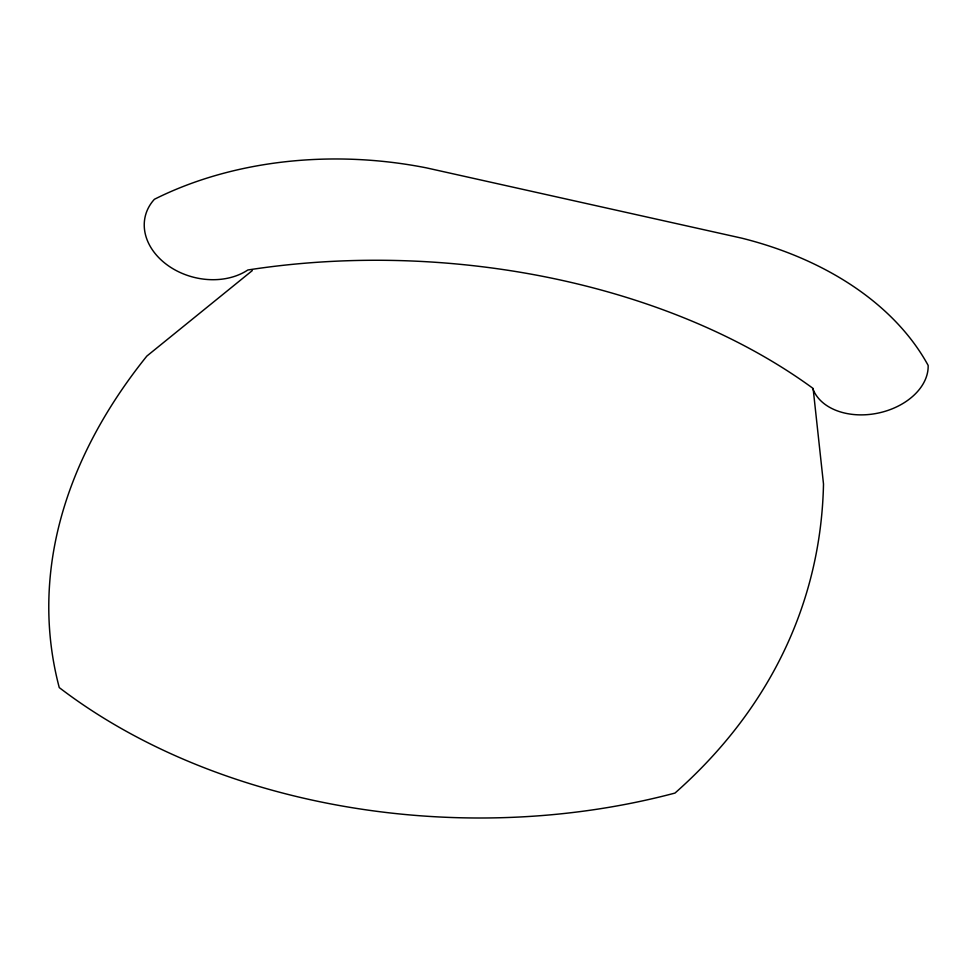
<?xml version="1.0" encoding="UTF-8"?>
<svg xmlns="http://www.w3.org/2000/svg" width="977" height="977" viewBox="0 0 977 977"><rect width="100%" height="100%" fill="white"/><g stroke="black" fill="none" stroke-linecap="round" stroke-linejoin="round"><path stroke-width="1.47" d="M252.31 270.58L146.855 356.068A847.999 515.99 -7.5 0 0 59.255 687.588A554.973 385.622 2 0 0 674.985 793.068A962.15 619.968 17.2 0 0 823.501 484.03L813.12 388.455A546.961 341.559 3.3 0 0 247.828 269.994A61.881 47.678 14.3 0 1 166.285 264.266A61.881 47.678 14.3 0 1 154.403 199.284A336.125 240.501 5.7 0 1 426.265 167.836L741.653 238.132A329.261 228.447 -3 0 1 928.15 365.41A59.194 41.474 -11.9 0 1 877.505 413.222A59.194 41.474 -11.9 0 1 812.852 388.736"/></g></svg>
